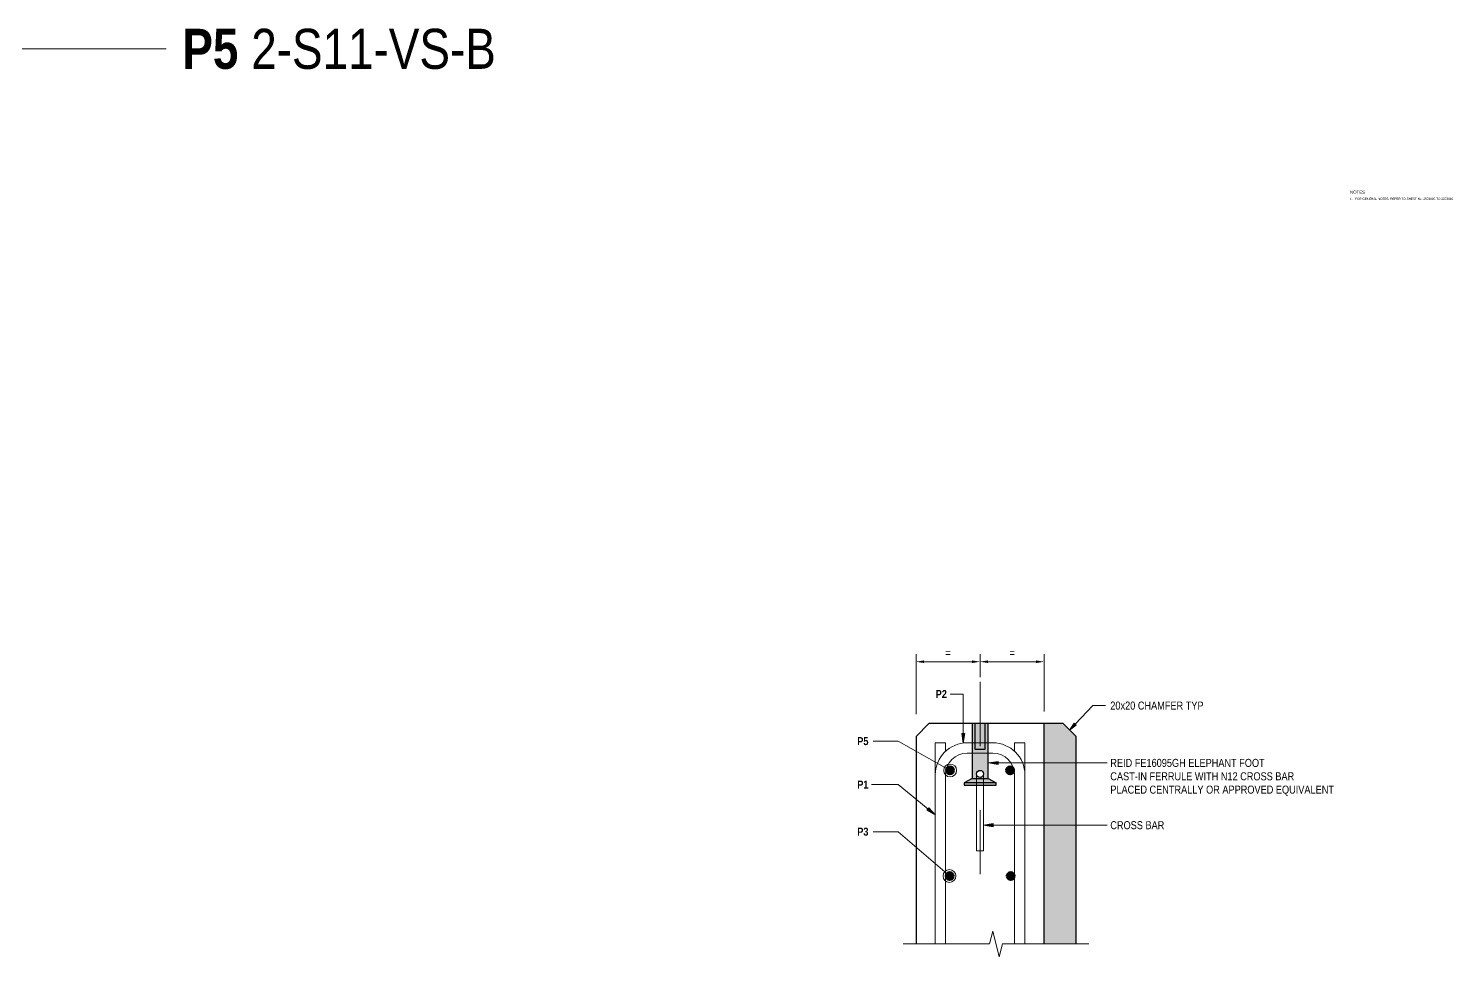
# Model space of a CAD drawing. Header units: metres. Extents: x 0.63 to 10.12, y 1.48 to 9.85.
# Drawn here: x 7.92 to 10.121, y 1.476 to 2.926 of the extents above; entities that cross this region are included whole.
import ezdxf

# ---------------------------------------------------------------- set-up
doc = ezdxf.new("R2010")
doc.units = ezdxf.units.M
doc.linetypes.add('JacobsCenter', pattern=[0.015, 0.009, -0.0015, 0.003, -0.0015])
doc.layers.get('Defpoints').update_dxf_attribs({"color": 41})
for name, color, linetype, lineweight in [('A-ANNO-DIMS', 7, 'Continuous', 9), ('A-DETL', 7, 'Continuous', 13), ('A-DETL-GENF', 7, 'Continuous', 9), ('G-ANNO-TEXT', 7, 'Continuous', 9)]:
    doc.layers.add(name, color=color, linetype=linetype, lineweight=lineweight)
doc.styles.add('Arial Narrow_1', font='ARIALN.TTF', dxfattribs={"height": 0.0625})
doc.styles.add('Arial Narrow_3', font='ARIALN.TTF', dxfattribs={"height": 0.0125})
doc.styles.add('Arial Narrow_4', font='ARIALN.TTF', dxfattribs={"height": 0.0035})
doc.styles.add('Arial Narrow_5', font='ARIALN.TTF', dxfattribs={"height": 0.005})
doc.styles.add('Arial Narrow_B_1', font='ARIALNB.TTF', dxfattribs={"height": 0.0625})
doc.styles.add('Arial Narrow_B_2', font='ARIALNB.TTF', dxfattribs={"height": 0.0125})
doc.dimstyles.new('Dimension_Standard_O__mm__3', dxfattribs={"dimscale": 0.3048, "dimtxt": 0.012793, "dimasz": 0.04101, "dimexe": 0.03937, "dimexo": 0.024606, "dimgap": 0.024606, "dimtad": 1, "dimdec": 0, "dimlfac": 1000, "dimzin": 0, "dimdsep": 46, "dimtxsty": 'Arial Narrow_3', "dimsah": 1, "dimcen": 0.09, "dimaunit": 1, "dimadec": 4, "dimazin": 0, "dimtfac": 1, "dimtdec": 4, "dimtix": 1, "dimtmove": 0, "dimatfit": 3, "dimfxl": 1, "dimtvp": 1, "dimtfill": 1, "dimtolj": 1, "dimtzin": 0, "dimlwd": 18, "dimlwe": 18, "dimarcsym": 2})

# ---------------------------------------------------------------- blocks, each defined once
blk = doc.blocks.new('ReinfDot1 - Dot-6841556-DRG-2873198 - TYPICAL SECTION FERRULE DETAIL')
at = {"layer": 'A-DETL-GENF'}
blk.add_hatch(color=256, dxfattribs=at).paths.add_polyline_path([(0, 0.006), (-0.0016, 0.0058), (-0.003, 0.0052), (-0.0042, 0.0042), (-0.0052, 0.003), (-0.0058, 0.0016), (-0.006, 0), (-0.0058, -0.0016), (-0.0052, -0.003), (-0.0042, -0.0042), (-0.003, -0.0052), (-0.0016, -0.0058), (0, -0.006), (0.0016, -0.0058), (0.003, -0.0052), (0.0043, -0.0042), (0.0052, -0.003), (0.0058, -0.0016), (0.006, 0), (0.0058, 0.0016), (0.0052, 0.003), (0.0042, 0.0042), (0.003, 0.0052), (0.0016, 0.0058)])
at = {"layer": 'A-DETL-GENF', "lineweight": 50}
for start, end in [(0, 180), (180, 360)]:
    blk.add_arc((0, 0), 0.006, start, end, dxfattribs=at)
blk = doc.blocks.new('ReinfDot1 - Dot-V2-DRG-2873198 - TYPICAL SECTION FERRULE DETAIL')
at = {"layer": 'A-DETL-GENF'}
blk.add_hatch(color=256, dxfattribs=at).paths.add_polyline_path([(0, 0.006), (-0.0016, 0.0058), (-0.003, 0.0052), (-0.0044, 0.0041), (-0.0052, 0.003), (-0.0058, 0.0016), (-0.006, 0), (-0.0058, -0.0016), (-0.0052, -0.003), (-0.0042, -0.0042), (-0.003, -0.0052), (-0.0016, -0.0058), (0, -0.006), (0.0016, -0.0058), (0.003, -0.0052), (0.0042, -0.0042), (0.0052, -0.003), (0.0058, -0.0016), (0.006, 0.0002), (0.0058, 0.0016), (0.0052, 0.003), (0.0042, 0.0042), (0.003, 0.0052), (0.0016, 0.0058)])
at = {"layer": 'A-DETL-GENF', "lineweight": 50}
for start, end in [(0, 180), (180, 360)]:
    blk.add_arc((0, 0), 0.006, start, end, dxfattribs=at)
blk = doc.blocks.new('ReinfDot1 - Dot-6841557-DRG-2873198 - TYPICAL SECTION FERRULE DETAIL')
at = {"layer": 'A-DETL-GENF'}
blk.add_hatch(color=256, dxfattribs=at).paths.add_polyline_path([(0, -0.006), (0.0016, -0.0058), (0.003, -0.0052), (0.0042, -0.0042), (0.0052, -0.003), (0.0058, -0.0016), (0.006, 0), (0.0058, 0.0016), (0.0052, 0.003), (0.0042, 0.0042), (0.003, 0.0052), (0.0016, 0.0058), (0, 0.006), (-0.0016, 0.0058), (-0.003, 0.0052), (-0.0042, 0.0042), (-0.0052, 0.003), (-0.0058, 0.0016), (-0.006, 0), (-0.0058, -0.0016), (-0.0052, -0.003), (-0.0042, -0.0042), (-0.003, -0.0052), (-0.0016, -0.0058)])
at = {"layer": 'A-DETL-GENF', "lineweight": 50}
for start, end in [(360, 180), (180, 360)]:
    blk.add_arc((0, 0), 0.006, start, end, dxfattribs=at)
blk = doc.blocks.new('BREAK LINE - INPUT VIEW SCALE_R13 - Std Break-6841573-DRG-2873198 - TYPICAL SECTION FERRULE DETAIL')
at = {"layer": 'A-DETL-GENF'}
for p, q in [((0.115, 0), (-0.02, 0)), ((0.12, 0.02), (0.115, 0)), ((0.13, -0.02), (0.12, 0.02)), ((0.135, 0), (0.13, -0.02)), ((0.27, 0), (0.135, 0))]:
    blk.add_line(p, q, dxfattribs=at)
blk = doc.blocks.new('DIMBLOCK15-DRG-2873198 - TYPICAL SECTION FERRULE DETAIL')
at = {"layer": 'A-ANNO-DIMS', "color": 0, "lineweight": 18, "transparency": 16777216}
for p, q in [((9.3062, 1.8553), (9.3062, 1.9489)), ((9.4062, 1.9128), (9.4062, 1.9489)), ((9.3187, 1.9369), (9.3937, 1.9369))]:
    blk.add_line(p, q, dxfattribs=at)
at = {"layer": 'A-ANNO-DIMS', "color": 0, "transparency": 16777216}
for points in [[(9.3187, 1.939), (9.3187, 1.9349), (9.3062, 1.9369)], [(9.3937, 1.939), (9.3937, 1.9349), (9.4062, 1.9369)]]:
    blk.add_solid(points, dxfattribs=at)
at = {"layer": 'Defpoints', "color": 0, "transparency": 16777216}
for p in [(9.4062, 1.9369), (9.4062, 1.9053), (9.3062, 1.8478)]:
    blk.add_point(p, dxfattribs=at)
at = {"layer": 'A-ANNO-DIMS', "color": 0, "lineweight": 18, "transparency": 16777216, "insert": (9.3562, 1.9507), "char_height": 0.0125, "width": 0.009991, "attachment_point": 5, "style": 'Arial Narrow_3', "bg_fill": 3, "box_fill_scale": 1.1, "bg_fill_color": 256, "bg_fill_true_color": 13158600, "bg_fill_transparency": 0}
blk.add_mtext('\\A1;=', dxfattribs=at)
blk = doc.blocks.new('DIMBLOCK16-DRG-2873198 - TYPICAL SECTION FERRULE DETAIL')
at = {"layer": 'A-ANNO-DIMS', "color": 0, "lineweight": 18, "transparency": 16777216}
for p, q in [((9.4062, 1.9128), (9.4062, 1.9489)), ((9.5062, 1.859), (9.5062, 1.9489)), ((9.4187, 1.9369), (9.4937, 1.9369))]:
    blk.add_line(p, q, dxfattribs=at)
at = {"layer": 'A-ANNO-DIMS', "color": 0, "transparency": 16777216}
for points in [[(9.4187, 1.939), (9.4187, 1.9349), (9.4062, 1.9369)], [(9.4937, 1.939), (9.4937, 1.9349), (9.5062, 1.9369)]]:
    blk.add_solid(points, dxfattribs=at)
at = {"layer": 'Defpoints', "color": 0, "transparency": 16777216}
for p in [(9.5062, 1.9369), (9.4062, 1.9053), (9.5062, 1.8515)]:
    blk.add_point(p, dxfattribs=at)
at = {"layer": 'A-ANNO-DIMS', "color": 0, "lineweight": 18, "transparency": 16777216, "insert": (9.4562, 1.9507), "char_height": 0.0125, "width": 0.009991, "attachment_point": 5, "style": 'Arial Narrow_3', "bg_fill": 3, "box_fill_scale": 1.1, "bg_fill_color": 256, "bg_fill_true_color": 13158600, "bg_fill_transparency": 0}
blk.add_mtext('\\A1;=', dxfattribs=at)

msp = doc.modelspace()

# ---------------------------------------------------------------- hatches: boundary and pattern name
at = {"layer": 'A-DETL-GENF', "true_color": 0xffffff}
h = msp.add_hatch(color=7, dxfattribs=at)
h.paths.add_polyline_path([(9.3937, 1.7443), (9.4312, 1.7443), (9.4312, 1.7478), (9.4187, 1.7548), (9.4187, 1.8403), (9.3937, 1.8403), (9.3937, 1.7548), (9.3812, 1.7478), (9.3812, 1.7443), (9.3855, 1.7443)])
h.paths.add_polyline_path([(9.4062, 1.7563), (9.4048, 1.7565), (9.4034, 1.7571), (9.4023, 1.7579), (9.4014, 1.7591), (9.4009, 1.7604), (9.4007, 1.7618), (9.4009, 1.7632), (9.4014, 1.7646), (9.4023, 1.7657), (9.4034, 1.7666), (9.4048, 1.7671), (9.4062, 1.7673), (9.4076, 1.7671), (9.4089, 1.7666), (9.4101, 1.7657), (9.411, 1.7646), (9.4115, 1.7632), (9.4117, 1.7618), (9.4115, 1.7604), (9.411, 1.7591), (9.4101, 1.7579), (9.4089, 1.7571), (9.4076, 1.7565)])
at = {"layer": 'A-DETL-GENF', "true_color": 0xd6ccbe}
msp.add_hatch(color=9, dxfattribs=at).paths.add_polyline_path([(9.5562, 1.4963), (9.5562, 1.8203), (9.5362, 1.8403), (9.5062, 1.8403), (9.5062, 1.4963)])
at = {"layer": 'G-ANNO-TEXT'}
for points in [[(9.5459, 1.8303), (9.5561, 1.8378), (9.5529, 1.8409)], [(9.38, 1.8098), (9.3825, 1.8248), (9.3775, 1.8248)], [(9.4194, 1.7789), (9.4344, 1.7764), (9.4344, 1.7814)], [(9.3364, 1.6976), (9.3264, 1.709), (9.3232, 1.7052)], [(9.4117, 1.6817), (9.4267, 1.6792), (9.4267, 1.6843)]]:
    msp.add_hatch(color=256, dxfattribs=at).paths.add_polyline_path(points)

# ---------------------------------------------------------------- linework, layer by layer
at = {"layer": 'A-DETL', "linetype": 'JacobsCenter', "lineweight": 18}
msp.add_line((9.4062, 1.9053), (9.4062, 1.6053), dxfattribs=at)
at = {"layer": 'A-DETL', "lineweight": 25}
for p, q in [((9.3262, 1.8403), (9.3062, 1.8203)), ((9.3937, 1.8403), (9.3262, 1.8403)), ((9.3937, 1.8403), (9.3937, 1.7548)), ((9.4187, 1.8403), (9.3937, 1.8403)), ((9.3982, 1.8403), (9.3982, 1.8003)), ((9.4142, 1.8003), (9.4142, 1.8403)), ((9.5362, 1.8403), (9.4187, 1.8403)), ((9.4187, 1.7548), (9.4187, 1.8403)), ((9.5062, 1.4963), (9.5062, 1.8403)), ((9.5362, 1.8403), (9.5562, 1.8203)), ((9.3062, 1.8203), (9.3062, 1.4963)), ((9.5562, 1.4963), (9.5562, 1.8203)), ((9.3982, 1.8003), (9.4142, 1.8003)), ((9.3937, 1.7548), (9.3812, 1.7478)), ((9.3812, 1.7478), (9.3812, 1.7443)), ((9.4312, 1.7478), (9.3812, 1.7478)), ((9.3812, 1.7443), (9.4312, 1.7443)), ((9.3937, 1.7548), (9.4187, 1.7548)), ((9.4187, 1.7548), (9.4312, 1.7478)), ((9.4312, 1.7443), (9.4312, 1.7478))]:
    msp.add_line(p, q, dxfattribs=at)
at = {"layer": 'A-DETL', "lineweight": 18}
for p, q in [((9.3362, 1.8103), (9.3362, 1.4963)), ((9.3362, 1.8103), (9.3522, 1.8103)), ((9.3522, 1.8103), (9.3522, 1.797)), ((9.3862, 1.8103), (9.4262, 1.8103)), ((9.4602, 1.8103), (9.4602, 1.797)), ((9.4762, 1.8103), (9.4602, 1.8103)), ((9.4762, 1.8103), (9.4762, 1.4963)), ((9.3862, 1.7943), (9.4262, 1.7943)), ((9.4007, 1.7618), (9.4007, 1.6418)), ((9.4117, 1.7618), (9.4117, 1.6418)), ((9.3362, 1.7603), (9.3362, 1.4963)), ((9.3522, 1.7603), (9.3522, 1.4963)), ((9.3522, 1.7603), (9.3522, 1.4963)), ((9.4602, 1.7603), (9.4602, 1.4963)), ((9.4602, 1.7603), (9.4602, 1.4963)), ((9.4762, 1.7603), (9.4762, 1.4963)), ((9.4117, 1.6418), (9.4007, 1.6418))]:
    msp.add_line(p, q, dxfattribs=at)
at = {"layer": 'A-DETL', "lineweight": 25}
msp.add_circle((9.4062, 1.7618), 0.0055, dxfattribs=at)
at = {"layer": 'A-DETL', "lineweight": 18}
for centre, radius, start, end in [((9.3862, 1.7603), 0.05, 90, 180), ((9.4262, 1.7603), 0.05, 360, 90), ((9.3862, 1.7603), 0.034, 90, 180), ((9.4262, 1.7603), 0.034, 360, 90)]:
    msp.add_arc(centre, radius, start, end, dxfattribs=at)
at = {"layer": 'G-ANNO-TEXT'}
for p, q in [((7.6533, 2.8938), (8.1355, 2.8938)), ((9.5459, 1.8303), (9.5823, 1.8684)), ((9.5823, 1.8684), (9.6021, 1.8684)), ((9.5529, 1.8409), (9.5459, 1.8303)), ((9.5459, 1.8303), (9.5561, 1.8378)), ((9.5561, 1.8378), (9.5529, 1.8409)), ((9.2398, 1.813), (9.2394, 1.813)), ((9.2785, 1.813), (9.2398, 1.813)), ((9.3595, 1.7672), (9.2785, 1.813)), ((9.3825, 1.8248), (9.3775, 1.8248)), ((9.3775, 1.8248), (9.38, 1.8098)), ((9.38, 1.8098), (9.3825, 1.8248)), ((9.4344, 1.7814), (9.4194, 1.7789)), ((9.4194, 1.7789), (9.4344, 1.7764)), ((9.4194, 1.7789), (9.6046, 1.7789)), ((9.4344, 1.7764), (9.4344, 1.7814)), ((9.2373, 1.7452), (9.2369, 1.7452)), ((9.2785, 1.7452), (9.2373, 1.7452)), ((9.3364, 1.6976), (9.2785, 1.7452)), ((9.3264, 1.709), (9.3232, 1.7052)), ((9.3232, 1.7052), (9.3364, 1.6976)), ((9.3364, 1.6976), (9.3264, 1.709)), ((9.4267, 1.6843), (9.4117, 1.6817)), ((9.4117, 1.6817), (9.4267, 1.6792)), ((9.4117, 1.6817), (9.6046, 1.6817)), ((9.4267, 1.6792), (9.4267, 1.6843)), ((9.2398, 1.6716), (9.2394, 1.6716)), ((9.2785, 1.6716), (9.2398, 1.6716)), ((9.3584, 1.6024), (9.2785, 1.6716))]:
    msp.add_line(p, q, dxfattribs=at)
for centre in [(9.3595, 1.7672), (9.3584, 1.6024)]:
    msp.add_circle(centre, 0.01, dxfattribs=at)

# ---------------------------------------------------------------- block references
at = {"layer": 'A-DETL-GENF'}
for name, p in [('ReinfDot1 - Dot-6841557-DRG-2873198 - TYPICAL SECTION FERRULE DETAIL', (9.3592, 1.7673)), ('BREAK LINE - INPUT VIEW SCALE_R13 - Std Break-6841573-DRG-2873198 - TYPICAL SECTION FERRULE DETAIL', (9.3062, 1.4963))]:
    msp.add_blockref(name, p, dxfattribs=at)
at = {"layer": 'A-DETL-GENF', "rotation": 180}
for name, p in [('ReinfDot1 - Dot-V2-DRG-2873198 - TYPICAL SECTION FERRULE DETAIL', (9.4532, 1.7673)), ('ReinfDot1 - Dot-6841556-DRG-2873198 - TYPICAL SECTION FERRULE DETAIL', (9.3587, 1.6023)), ('ReinfDot1 - Dot-6841556-DRG-2873198 - TYPICAL SECTION FERRULE DETAIL', (9.4541, 1.6023))]:
    msp.add_blockref(name, p, dxfattribs=at)

# ---------------------------------------------------------------- texts
at = {"layer": 'G-ANNO-TEXT', "insert": (8.1605, 2.925), "char_height": 0.0625, "attachment_point": 1, "style": 'Arial Narrow_B_1', "bg_fill": 3, "box_fill_scale": 1, "bg_fill_color": 256, "bg_fill_transparency": 0}
msp.add_mtext('P5', dxfattribs=at)
at = {"layer": 'G-ANNO-TEXT', "insert": (9.9838, 2.6613), "char_height": 0.0035, "attachment_point": 1, "style": 'Arial Narrow_4', "bg_fill": 3, "box_fill_scale": 1, "bg_fill_color": 256, "bg_fill_true_color": 13158600, "bg_fill_transparency": 0}
msp.add_mtext('1.', dxfattribs=at)

# ---------------------------------------------------------------- next in the draw order: texts
at = {"layer": 'G-ANNO-TEXT', "attachment_point": 1, "bg_fill": 3, "box_fill_scale": 1, "bg_fill_color": 256, "bg_fill_transparency": 0}
for s, insert, char_height, style in [(' 2-S11-VS-B', (8.2482, 2.925), 0.0625, 'Arial Narrow_1'), ('20x20 CHAMFER TYP', (9.6096, 1.8747), 0.0125, 'Arial Narrow_3'), ('P5', (9.2144, 1.8192), 0.0125, 'Arial Narrow_B_2'), ('REID FE16095GH ELEPHANT FOOT', (9.6096, 1.7852), 0.0125, 'Arial Narrow_3'), ('P1', (9.2144, 1.7514), 0.0125, 'Arial Narrow_B_2'), ('P3', (9.2144, 1.6779), 0.0125, 'Arial Narrow_B_2'), ('CROSS BAR', (9.6096, 1.688), 0.0125, 'Arial Narrow_3')]:
    msp.add_mtext(s, dxfattribs=dict(at, insert=insert, char_height=char_height, style=style))
at = {"layer": 'G-ANNO-TEXT', "insert": (9.9918, 2.6613), "char_height": 0.0035, "attachment_point": 1, "style": 'Arial Narrow_4', "bg_fill": 3, "box_fill_scale": 1, "bg_fill_color": 256, "bg_fill_true_color": 13158600, "bg_fill_transparency": 0}
msp.add_mtext('FOR GENERAL NOTES, REFER TO SHEET No. 2873005 TO 2873010.', dxfattribs=at)

# ---------------------------------------------------------------- next in the draw order: dimensions: what is measured, and where the dimension line sits
at = {"layer": 'A-ANNO-DIMS', "lineweight": 18}
dim = msp.add_linear_dim(base=(9.4062, 1.9369), p1=(9.3062, 1.8478), p2=(9.4062, 1.9053), text='=', dimstyle='Dimension_Standard_O__mm__3', override={"dimpost": '<>', "dimfxl": 0.11538}, dxfattribs=at)
dim.commit()
dim.dimension.update_dxf_attribs({"geometry": 'DIMBLOCK15-DRG-2873198 - TYPICAL SECTION FERRULE DETAIL', "text_midpoint": (9.3562, 1.9507)})

# ---------------------------------------------------------------- next in the draw order: linework, layer by layer
at = {"layer": 'G-ANNO-TEXT'}
for p, q in [((9.3598, 1.8865), (9.3594, 1.8865)), ((9.38, 1.8865), (9.3598, 1.8865)), ((9.38, 1.8098), (9.38, 1.8865))]:
    msp.add_line(p, q, dxfattribs=at)

# ---------------------------------------------------------------- next in the draw order: texts
at = {"layer": 'G-ANNO-TEXT', "insert": (9.9838, 2.6725), "char_height": 0.005, "attachment_point": 1, "style": 'Arial Narrow_5', "bg_fill": 3, "box_fill_scale": 1, "bg_fill_color": 256, "bg_fill_true_color": 13158600, "bg_fill_transparency": 0}
msp.add_mtext('NOTES', dxfattribs=at)
at = {"layer": 'G-ANNO-TEXT', "insert": (9.6096, 1.7643), "char_height": 0.0125, "attachment_point": 1, "style": 'Arial Narrow_3', "bg_fill": 3, "box_fill_scale": 1, "bg_fill_color": 256, "bg_fill_transparency": 0}
msp.add_mtext('CAST-IN FERRULE WITH N12 CROSS BAR ', dxfattribs=at)

# ---------------------------------------------------------------- next in the draw order: dimensions: what is measured, and where the dimension line sits
at = {"layer": 'A-ANNO-DIMS', "lineweight": 18}
dim = msp.add_linear_dim(base=(9.5062, 1.9369), p1=(9.4062, 1.9053), p2=(9.5062, 1.8515), text='=', dimstyle='Dimension_Standard_O__mm__3', override={"dimpost": '<>', "dimfxl": 0.113546}, dxfattribs=at)
dim.commit()
dim.dimension.update_dxf_attribs({"geometry": 'DIMBLOCK16-DRG-2873198 - TYPICAL SECTION FERRULE DETAIL', "text_midpoint": (9.4562, 1.9507)})

# ---------------------------------------------------------------- next in the draw order: texts
at = {"layer": 'G-ANNO-TEXT', "char_height": 0.0125, "attachment_point": 1, "bg_fill": 3, "box_fill_scale": 1, "bg_fill_color": 256, "bg_fill_transparency": 0}
for s, insert, style in [('P2', (9.3369, 1.8927), 'Arial Narrow_B_2'), ('PLACED CENTRALLY OR APPROVED EQUIVALENT', (9.6096, 1.7435), 'Arial Narrow_3')]:
    msp.add_mtext(s, dxfattribs=dict(at, insert=insert, style=style))

doc.saveas('drawing.dxf')
